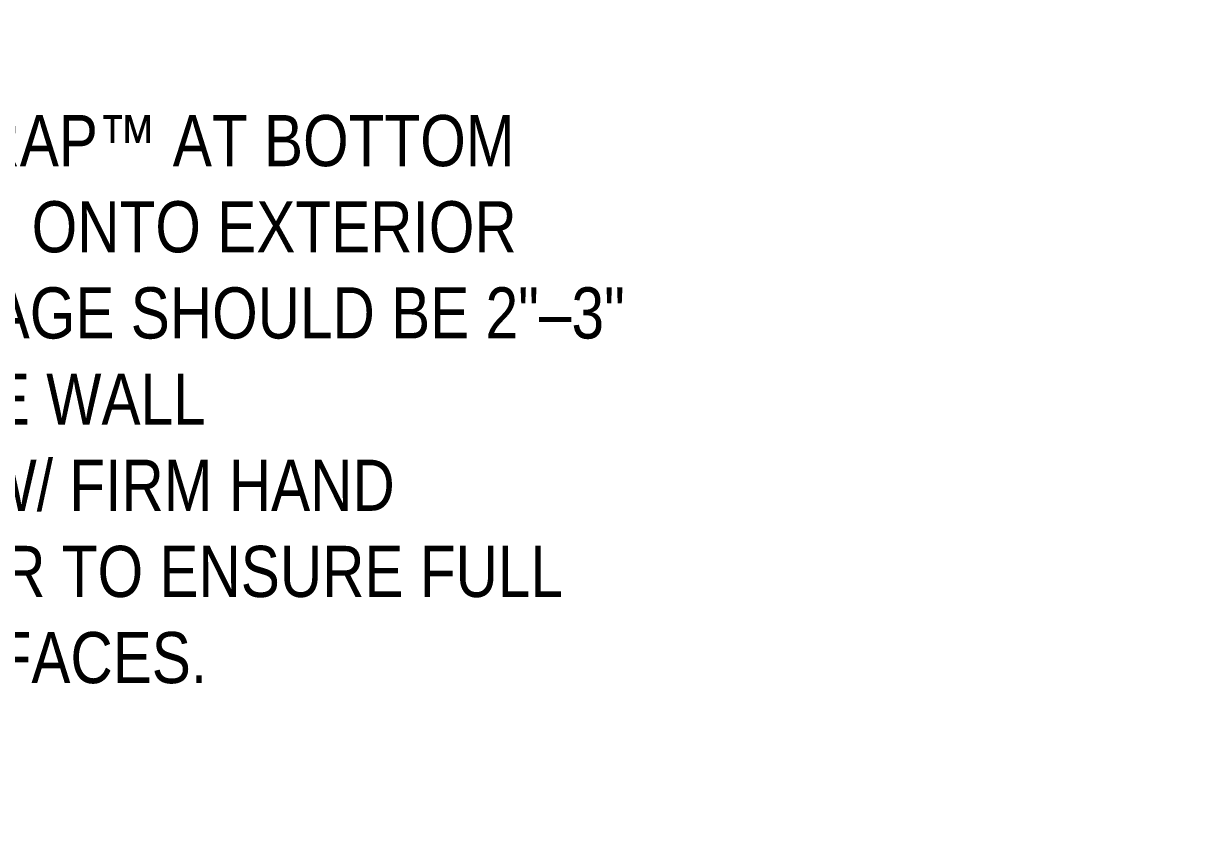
# Model space of a CAD drawing. Header units: inches. Extents: x -20.8 to 74.7, y -53.7 to 19.1.
# Drawn here: x -13.751 to -10.146, y 1.897 to 4.332 of the extents above; entities that cross this region are included whole.
import ezdxf

# ---------------------------------------------------------------- set-up
doc = ezdxf.new("R2010")
doc.units = ezdxf.units.IN
doc.header["$MEASUREMENT"] = 0
doc.layers.add('.ATI-TEXT', color=7, linetype='Continuous', lineweight=0)
doc.layers.add('G-ANNO-TTLB', color=7, linetype='Continuous', lineweight=0)

# ---------------------------------------------------------------- blocks, each defined once
blk = doc.blocks.new('Block_650')
at = {"layer": '.ATI-TEXT', "char_height": 0.2, "attachment_point": 7}
for s, insert in [('\\C18;\\c0;\\FArial Narrow|b0|i0|c1;\\H0.156297;\\W1.000000;FAN DUPONT™ FLEXWRAP™ AT BOTTOM', (-15.9009, 3.8941)), ('\\C18;\\c0;\\FArial Narrow|b0|i0|c1;\\H0.156297;\\W1.000000;CORNERS AND ADHERE ONTO EXTERIOR', (-15.8944, 3.6308)), ('\\C18;\\c0;\\FArial Narrow|b0|i0|c1;\\H0.156297;\\W1.000000;FACE OF WALL. COVERAGE SHOULD BE 2"–3" ', (-15.9009, 3.3676)), ('\\C18;\\c0;\\FArial Narrow|b0|i0|c1;\\H0.156297;\\W1.000000;ONTO THE FACE OF THE WALL', (-15.8903, 3.1043)), ('\\C18;\\c0;\\FArial Narrow|b0|i0|c1;\\H0.156297;\\W1.000000;PRESS SILL FLASHING W/ FIRM HAND', (-15.8996, 2.841)), ('\\C18;\\c0;\\FArial Narrow|b0|i0|c1;\\H0.156297;\\W1.000000;PRESSURE OR J-ROLLER TO ENSURE FULL', (-15.9024, 2.5778)), ('\\C18;\\c0;\\FArial Narrow|b0|i0|c1;\\H0.156297;\\W1.000000;ADHESION ON ALL SURFACES.', (-15.8859, 2.3145))]:
    blk.add_mtext(s, dxfattribs=dict(at, insert=insert))

msp = doc.modelspace()

# ---------------------------------------------------------------- hatches: boundary and pattern name
at = {"layer": 'G-ANNO-TTLB', "true_color": 0xb9529f, "transparency": 33554687}
h = msp.add_hatch(color=233, dxfattribs=at)
edge = h.paths.add_edge_path()
edge.add_spline(control_points=[(20.0342, -15.1346), (20.0342, -15.1346), (-20.6658, -15.1346), (-20.6658, -15.1346), (-20.6658, -15.1346), (-20.6658, 19.0008), (-20.6658, 19.0008), (-20.6658, 19.0008), (20.0342, 19.0008), (20.0342, 19.0008), (20.0342, 19.0008), (20.0342, -15.1346), (20.0342, -15.1346)], knot_values=[0, 0, 0, 0, 1, 1, 1, 2, 2, 2, 3, 3, 3, 4, 4, 4, 4], degree=3, periodic=0)
edge = h.paths.add_edge_path()
edge.add_spline(control_points=[(-20.5408, 18.8757), (-20.5408, 18.8757), (-20.5408, -15.0095), (-20.5408, -15.0095), (-20.5408, -15.0095), (19.9092, -15.0095), (19.9092, -15.0095), (19.9092, -15.0095), (19.9092, 18.8757), (19.9092, 18.8757), (19.9092, 18.8757), (-20.5408, 18.8757), (-20.5408, 18.8757)], knot_values=[0, 0, 0, 0, 1, 1, 1, 2, 2, 2, 3, 3, 3, 4, 4, 4, 4], degree=3, periodic=0)
edge.add_line((-20.5408, 18.8757), (-20.5408, 18.8757))

# ---------------------------------------------------------------- linework, layer by layer
at = {"layer": 'G-ANNO-TTLB'}
for points in [[(20.0342, -15.1346), (20.0342, -15.1346), (-20.6658, -15.1346), (-20.6658, -15.1346), (-20.6658, -15.1346), (-20.6658, 19.0008), (-20.6658, 19.0008), (-20.6658, 19.0008), (20.0342, 19.0008), (20.0342, 19.0008), (20.0342, 19.0008), (20.0342, -15.1346), (20.0342, -15.1346)], [(-20.5408, 18.8757), (-20.5408, 18.8757), (-20.5408, -15.0095), (-20.5408, -15.0095), (-20.5408, -15.0095), (19.9092, -15.0095), (19.9092, -15.0095), (19.9092, -15.0095), (19.9092, 18.8757), (19.9092, 18.8757), (19.9092, 18.8757), (-20.5408, 18.8757), (-20.5408, 18.8757)]]:
    msp.add_open_spline(points, degree=3, knots=[0, 0, 0, 0, 1, 1, 1, 2, 2, 2, 3, 3, 3, 4, 4, 4, 4], dxfattribs=at)

# ---------------------------------------------------------------- block references
at = {"layer": '.ATI-TEXT'}
msp.add_blockref('Block_650', (0, 0), dxfattribs=at)

doc.saveas('drawing.dxf')
